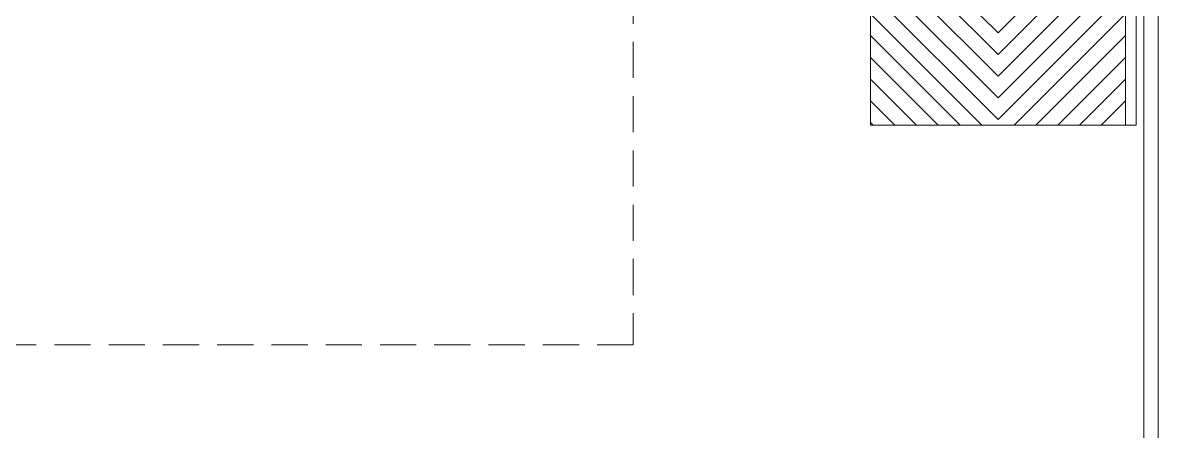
# Model space of a CAD drawing. Header units: millimetres. Extents: x 1010 to 1494, y -119 to 564.
# Drawn here: x 1361.72 to 1377.41, y 464.77 to 470.41 of the extents above; entities that cross this region are included whole.
import ezdxf

# ---------------------------------------------------------------- set-up
doc = ezdxf.new("R2010")
doc.units = ezdxf.units.MM
doc.linetypes.add('HIDDEN', pattern=[0.375, 0.25, -0.125])
doc.layers.get('0').update_dxf_attribs({"lineweight": 9})
for name, color, linetype, lineweight in [('10', 7, 'Continuous', 9), ('40', 3, 'Continuous', 9), ('80', 1, 'Continuous', 9), ('Muro', 5, 'Continuous', 9)]:
    doc.layers.add(name, color=color, linetype=linetype, lineweight=lineweight)

msp = doc.modelspace()

# ---------------------------------------------------------------- linework, layer by layer
for p, q in [((1376.95667, 472.03218), (1375.19667, 470.27218)), ((1373.56167, 471.90718), (1375.19667, 470.27218)), ((1376.95667, 471.73218), (1375.19667, 469.97218)), ((1373.50803, 471.66082), (1375.19667, 469.97218)), ((1373.43667, 471.43218), (1375.19667, 469.67218)), ((1376.95667, 471.43218), (1375.19667, 469.67218)), ((1373.43667, 471.13218), (1375.19667, 469.37218)), ((1376.95667, 471.13218), (1375.19667, 469.37218)), ((1373.43667, 470.83218), (1375.19667, 469.07218)), ((1376.95667, 470.83218), (1375.19667, 469.07218)), ((1373.43667, 470.53218), (1374.97167, 468.99718)), ((1376.95667, 470.53218), (1375.42167, 468.99718)), ((1373.43667, 470.23218), (1374.67167, 468.99718)), ((1376.95667, 470.23218), (1375.72167, 468.99718)), ((1373.43667, 469.93218), (1374.37167, 468.99718)), ((1376.95667, 469.93218), (1376.02167, 468.99718)), ((1373.43667, 469.63218), (1374.07167, 468.99718)), ((1376.95667, 469.63218), (1376.32167, 468.99718)), ((1373.43667, 469.33218), (1373.77167, 468.99718)), ((1376.95667, 469.33218), (1376.62167, 468.99718)), ((1373.43667, 469.03218), (1373.47167, 468.99718))]:
    msp.add_line(p, q)
at = {"layer": '10'}
for p, q in [((1373.43667, 468.99718), (1373.43667, 471.53218)), ((1376.95667, 468.99718), (1373.43667, 468.99718))]:
    msp.add_line(p, q, dxfattribs=at)
at = {"layer": '40'}
for p, q in [((1377.10667, 468.99718), (1377.10667, 489.94718)), ((1376.95667, 489.79718), (1376.95667, 468.99718)), ((1376.95667, 468.99718), (1377.10667, 468.99718))]:
    msp.add_line(p, q, dxfattribs=at)
at = {"layer": '80', "color": 3, "linetype": 'HIDDEN', "ltscale": 2}
msp.add_lwpolyline([(1337.43945, 497.14714), (1370.15728, 497.14714), (1370.15728, 465.95905), (1337.43945, 465.95905)], close=True, dxfattribs=at)
at = {"layer": 'Muro'}
msp.add_lwpolyline([(1377.21167, 458.09718), (1377.41167, 458.09718), (1377.41167, 471.29718), (1377.21167, 471.29718), (1377.21167, 458.09718)], dxfattribs=at)

doc.saveas('drawing.dxf')
